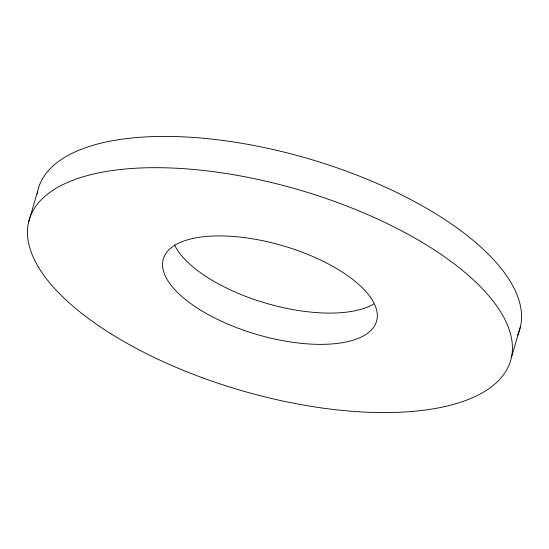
<?xml version="1.0" encoding="UTF-8"?>
<svg xmlns="http://www.w3.org/2000/svg" width="549" height="549" viewBox="0 0 549 549"><rect width="100%" height="100%" fill="white"/><g stroke="black" fill="none" stroke-linecap="round" stroke-linejoin="round"><path stroke-width="0.82" d="M28.486 222.613L37.634 191.347M511.366 357.653L520.514 326.387M37.188 193.68A250.783 104.399 16.3 0 1 309.65 159.045A250.783 104.399 16.3 0 1 517.515 335.295M373.732 303.995A111.063 46.233 16.3 0 1 265.112 302.952A111.063 46.233 16.3 0 1 174.541 244.916M111.035 333.84A250.783 104.399 16.3 0 0 508.003 367.336A250.783 104.399 16.3 0 0 190.743 169.216A250.783 104.399 16.3 0 0 111.035 333.84M199.562 309.492A111.063 46.233 16.3 0 0 375.365 324.322A111.063 46.233 16.3 0 0 234.862 236.585A111.063 46.233 16.3 0 0 199.562 309.492"/></g></svg>
